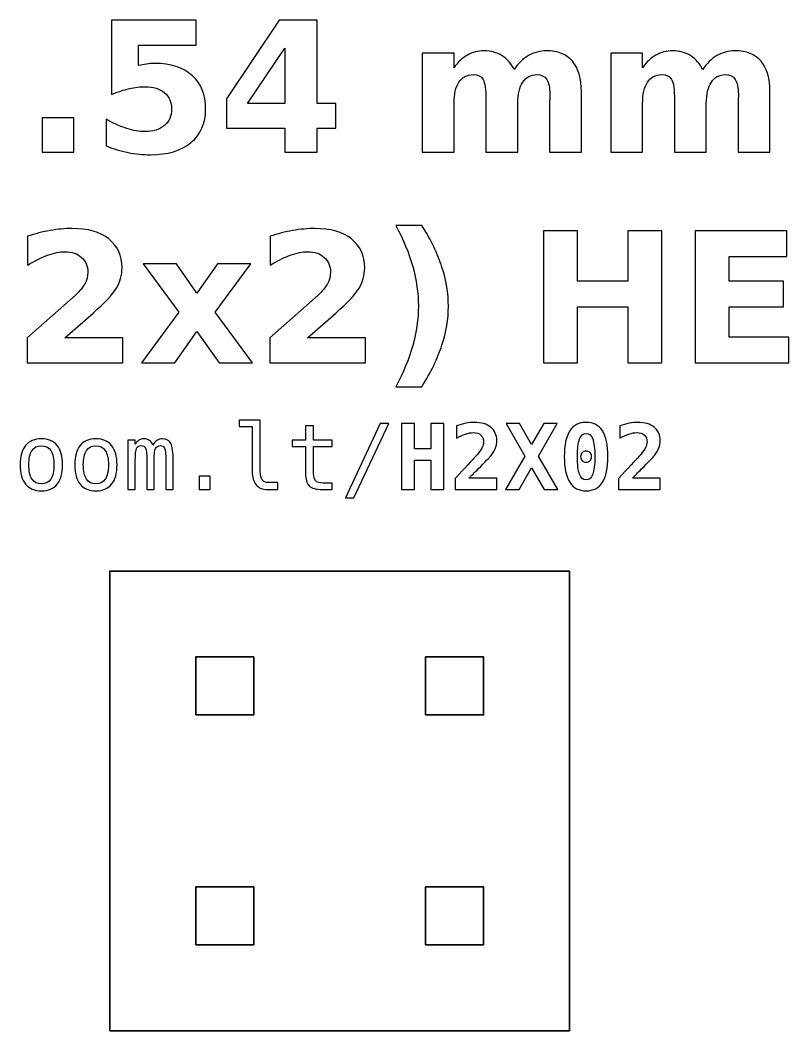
# Model space of a CAD drawing. Header units: centimetres. Extents: x -11.61 to -9.38, y -15.1 to -13.98.
# Drawn here: x -10.853 to -10.004, y -15.104 to -13.987 of the extents above; entities that cross this region are included whole.
import ezdxf

# ---------------------------------------------------------------- set-up
doc = ezdxf.new("R2010")
doc.units = ezdxf.units.CM
doc.header["$MEASUREMENT"] = 0
doc.layers.add('Layer 1', color=7, linetype='Continuous')

msp = doc.modelspace()

# ---------------------------------------------------------------- linework, layer by layer
at = {"layer": 'Layer 1', "color": 7, "lineweight": 35}
for points in [[(-10.75403, -15.10403), (-10.24603, -15.10403), (-10.24603, -14.59603), (-10.75403, -14.59603), (-10.75403, -15.10403)], [(-10.659, -14.755), (-10.595, -14.755), (-10.595, -14.691), (-10.659, -14.691), (-10.659, -14.755)], [(-10.405, -14.755), (-10.341, -14.755), (-10.341, -14.691), (-10.405, -14.691), (-10.405, -14.755)], [(-10.659, -15.009), (-10.595, -15.009), (-10.595, -14.945), (-10.659, -14.945), (-10.659, -15.009)], [(-10.405, -15.009), (-10.341, -15.009), (-10.341, -14.945), (-10.405, -14.945), (-10.405, -15.009)]]:
    msp.add_lwpolyline(points, close=True, dxfattribs=at)
at = {"layer": 'Layer 1', "color": 250}
for points, knots in [([(-10.75215, -13.98738), (-10.75215, -13.98738), (-10.65868, -13.98738), (-10.65868, -13.98738), (-10.65868, -13.98738), (-10.65868, -13.98738), (-10.65868, -14.01501), (-10.65868, -14.01501), (-10.65868, -14.01501), (-10.65868, -14.01501), (-10.72218, -14.01501), (-10.72218, -14.01501), (-10.72218, -14.01501), (-10.72218, -14.01501), (-10.72218, -14.03758), (-10.72218, -14.03758), (-10.72218, -14.03758), (-10.71932, -14.03681), (-10.71645, -14.03621), (-10.71355, -14.03578), (-10.71355, -14.03578), (-10.71065, -14.03535), (-10.70762, -14.03515), (-10.70452, -14.03515), (-10.70452, -14.03515), (-10.68672, -14.03515), (-10.67288, -14.03958), (-10.66298, -14.04848), (-10.66298, -14.04848), (-10.65308, -14.05735), (-10.64815, -14.06975), (-10.64815, -14.08561), (-10.64815, -14.08561), (-10.64815, -14.10138), (-10.65355, -14.11371), (-10.66432, -14.12265), (-10.66432, -14.12265), (-10.67508, -14.13155), (-10.69005, -14.13601), (-10.70918, -14.13601), (-10.70918, -14.13601), (-10.71745, -14.13601), (-10.72565, -14.13521), (-10.73375, -14.13361), (-10.73375, -14.13361), (-10.74185, -14.13201), (-10.74992, -14.12961), (-10.75792, -14.12635), (-10.75792, -14.12635), (-10.75792, -14.12635), (-10.75792, -14.09675), (-10.75792, -14.09675), (-10.75792, -14.09675), (-10.74998, -14.10131), (-10.74245, -14.10471), (-10.73532, -14.10698), (-10.73532, -14.10698), (-10.72818, -14.10928), (-10.72145, -14.11041), (-10.71515, -14.11041), (-10.71515, -14.11041), (-10.70602, -14.11041), (-10.69885, -14.10818), (-10.69362, -14.10371), (-10.69362, -14.10371), (-10.68838, -14.09928), (-10.68575, -14.09325), (-10.68575, -14.08561), (-10.68575, -14.08561), (-10.68575, -14.07795), (-10.68838, -14.07191), (-10.69362, -14.06748), (-10.69362, -14.06748), (-10.69885, -14.06305), (-10.70602, -14.06085), (-10.71515, -14.06085), (-10.71515, -14.06085), (-10.72055, -14.06085), (-10.72632, -14.06155), (-10.73242, -14.06295), (-10.73242, -14.06295), (-10.73855, -14.06435), (-10.74512, -14.06651), (-10.75215, -14.06945), (-10.75215, -14.06945), (-10.75215, -14.06945), (-10.75215, -13.98738), (-10.75215, -13.98738)], [0, 0, 0, 0, 0.0454545, 0.0454545, 0.0454545, 0.0454545, 0.0909091, 0.0909091, 0.0909091, 0.0909091, 0.1363636, 0.1363636, 0.1363636, 0.1363636, 0.1818182, 0.1818182, 0.1818182, 0.1818182, 0.2272727, 0.2272727, 0.2272727, 0.2272727, 0.2727273, 0.2727273, 0.2727273, 0.2727273, 0.3181818, 0.3181818, 0.3181818, 0.3181818, 0.3636364, 0.3636364, 0.3636364, 0.3636364, 0.4090909, 0.4090909, 0.4090909, 0.4090909, 0.4545455, 0.4545455, 0.4545455, 0.4545455, 0.5, 0.5, 0.5, 0.5, 0.5454545, 0.5454545, 0.5454545, 0.5454545, 0.5909091, 0.5909091, 0.5909091, 0.5909091, 0.6363636, 0.6363636, 0.6363636, 0.6363636, 0.6818182, 0.6818182, 0.6818182, 0.6818182, 0.7272727, 0.7272727, 0.7272727, 0.7272727, 0.7727273, 0.7727273, 0.7727273, 0.7727273, 0.8181818, 0.8181818, 0.8181818, 0.8181818, 0.8636364, 0.8636364, 0.8636364, 0.8636364, 0.9090909, 0.9090909, 0.9090909, 0.9090909, 0.9545455, 0.9545455, 0.9545455, 0.9545455, 1, 1, 1, 1]), ([(-10.56678, -13.98738), (-10.56678, -13.98738), (-10.52498, -13.98738), (-10.52498, -13.98738), (-10.52498, -13.98738), (-10.52498, -13.98738), (-10.52498, -14.07938), (-10.52498, -14.07938), (-10.52498, -14.07938), (-10.52498, -14.07938), (-10.50418, -14.07938), (-10.50418, -14.07938), (-10.50418, -14.07938), (-10.50418, -14.07938), (-10.50418, -14.10661), (-10.50418, -14.10661), (-10.50418, -14.10661), (-10.50418, -14.10661), (-10.52498, -14.10661), (-10.52498, -14.10661), (-10.52498, -14.10661), (-10.52498, -14.10661), (-10.52498, -14.13318), (-10.52498, -14.13318), (-10.52498, -14.13318), (-10.52498, -14.13318), (-10.56051, -14.13318), (-10.56051, -14.13318), (-10.56051, -14.13318), (-10.56051, -14.13318), (-10.56051, -14.10661), (-10.56051, -14.10661), (-10.56051, -14.10661), (-10.56051, -14.10661), (-10.62518, -14.10661), (-10.62518, -14.10661), (-10.62518, -14.10661), (-10.62518, -14.10661), (-10.62518, -14.07438), (-10.62518, -14.07438), (-10.62518, -14.07438), (-10.62518, -14.07438), (-10.56678, -13.98738), (-10.56678, -13.98738)], [0, 0, 0, 0, 0.0909091, 0.0909091, 0.0909091, 0.0909091, 0.1818182, 0.1818182, 0.1818182, 0.1818182, 0.2727273, 0.2727273, 0.2727273, 0.2727273, 0.3636364, 0.3636364, 0.3636364, 0.3636364, 0.4545455, 0.4545455, 0.4545455, 0.4545455, 0.5454545, 0.5454545, 0.5454545, 0.5454545, 0.6363636, 0.6363636, 0.6363636, 0.6363636, 0.7272727, 0.7272727, 0.7272727, 0.7272727, 0.8181818, 0.8181818, 0.8181818, 0.8181818, 0.9090909, 0.9090909, 0.9090909, 0.9090909, 1, 1, 1, 1]), ([(-10.56051, -14.01835), (-10.56051, -14.01835), (-10.60175, -14.07938), (-10.60175, -14.07938), (-10.60175, -14.07938), (-10.60175, -14.07938), (-10.56051, -14.07938), (-10.56051, -14.07938), (-10.56051, -14.07938), (-10.56051, -14.07938), (-10.56051, -14.01835), (-10.56051, -14.01835)], [0, 0, 0, 0, 0.3333333, 0.3333333, 0.3333333, 0.3333333, 0.6666667, 0.6666667, 0.6666667, 0.6666667, 1, 1, 1, 1]), ([(-10.30721, -14.04198), (-10.30278, -14.03521), (-10.29755, -14.03005), (-10.29145, -14.02651), (-10.29145, -14.02651), (-10.28535, -14.02295), (-10.27868, -14.02118), (-10.27138, -14.02118), (-10.27138, -14.02118), (-10.25881, -14.02118), (-10.24925, -14.02505), (-10.24268, -14.03281), (-10.24268, -14.03281), (-10.23611, -14.04055), (-10.23281, -14.05181), (-10.23281, -14.06658), (-10.23281, -14.06658), (-10.23281, -14.06658), (-10.23281, -14.13318), (-10.23281, -14.13318), (-10.23281, -14.13318), (-10.23281, -14.13318), (-10.26798, -14.13318), (-10.26798, -14.13318), (-10.26798, -14.13318), (-10.26798, -14.13318), (-10.26798, -14.07615), (-10.26798, -14.07615), (-10.26798, -14.07615), (-10.26791, -14.07531), (-10.26788, -14.07445), (-10.26785, -14.07351), (-10.26785, -14.07351), (-10.26781, -14.07261), (-10.26778, -14.07131), (-10.26778, -14.06961), (-10.26778, -14.06961), (-10.26778, -14.06188), (-10.26891, -14.05625), (-10.27121, -14.05278), (-10.27121, -14.05278), (-10.27348, -14.04928), (-10.27715, -14.04755), (-10.28221, -14.04755), (-10.28221, -14.04755), (-10.28888, -14.04755), (-10.29398, -14.05028), (-10.29761, -14.05575), (-10.29761, -14.05575), (-10.30121, -14.06121), (-10.30308, -14.06911), (-10.30321, -14.07948), (-10.30321, -14.07948), (-10.30321, -14.07948), (-10.30321, -14.13318), (-10.30321, -14.13318), (-10.30321, -14.13318), (-10.30321, -14.13318), (-10.33838, -14.13318), (-10.33838, -14.13318), (-10.33838, -14.13318), (-10.33838, -14.13318), (-10.33838, -14.07615), (-10.33838, -14.07615), (-10.33838, -14.07615), (-10.33838, -14.06405), (-10.33941, -14.05625), (-10.34151, -14.05278), (-10.34151, -14.05278), (-10.34358, -14.04928), (-10.34728, -14.04755), (-10.35261, -14.04755), (-10.35261, -14.04755), (-10.35935, -14.04755), (-10.36451, -14.05031), (-10.36815, -14.05581), (-10.36815, -14.05581), (-10.37178, -14.06131), (-10.37361, -14.06915), (-10.37361, -14.07938), (-10.37361, -14.07938), (-10.37361, -14.07938), (-10.37361, -14.13318), (-10.37361, -14.13318), (-10.37361, -14.13318), (-10.37361, -14.13318), (-10.40878, -14.13318), (-10.40878, -14.13318), (-10.40878, -14.13318), (-10.40878, -14.13318), (-10.40878, -14.02381), (-10.40878, -14.02381), (-10.40878, -14.02381), (-10.40878, -14.02381), (-10.37361, -14.02381), (-10.37361, -14.02381), (-10.37361, -14.02381), (-10.37361, -14.02381), (-10.37361, -14.03985), (-10.37361, -14.03985), (-10.37361, -14.03985), (-10.36931, -14.03365), (-10.36438, -14.02901), (-10.35881, -14.02588), (-10.35881, -14.02588), (-10.35325, -14.02275), (-10.34711, -14.02118), (-10.34041, -14.02118), (-10.34041, -14.02118), (-10.33288, -14.02118), (-10.32618, -14.02301), (-10.32041, -14.02665), (-10.32041, -14.02665), (-10.31461, -14.03031), (-10.31021, -14.03541), (-10.30721, -14.04198)], [0, 0, 0, 0, 0.0344828, 0.0344828, 0.0344828, 0.0344828, 0.0689655, 0.0689655, 0.0689655, 0.0689655, 0.1034483, 0.1034483, 0.1034483, 0.1034483, 0.137931, 0.137931, 0.137931, 0.137931, 0.1724138, 0.1724138, 0.1724138, 0.1724138, 0.2068966, 0.2068966, 0.2068966, 0.2068966, 0.2413793, 0.2413793, 0.2413793, 0.2413793, 0.2758621, 0.2758621, 0.2758621, 0.2758621, 0.3103448, 0.3103448, 0.3103448, 0.3103448, 0.3448276, 0.3448276, 0.3448276, 0.3448276, 0.3793103, 0.3793103, 0.3793103, 0.3793103, 0.4137931, 0.4137931, 0.4137931, 0.4137931, 0.4482759, 0.4482759, 0.4482759, 0.4482759, 0.4827586, 0.4827586, 0.4827586, 0.4827586, 0.5172414, 0.5172414, 0.5172414, 0.5172414, 0.5517241, 0.5517241, 0.5517241, 0.5517241, 0.5862069, 0.5862069, 0.5862069, 0.5862069, 0.6206897, 0.6206897, 0.6206897, 0.6206897, 0.6551724, 0.6551724, 0.6551724, 0.6551724, 0.6896552, 0.6896552, 0.6896552, 0.6896552, 0.7241379, 0.7241379, 0.7241379, 0.7241379, 0.7586207, 0.7586207, 0.7586207, 0.7586207, 0.7931034, 0.7931034, 0.7931034, 0.7931034, 0.8275862, 0.8275862, 0.8275862, 0.8275862, 0.862069, 0.862069, 0.862069, 0.862069, 0.8965517, 0.8965517, 0.8965517, 0.8965517, 0.9310345, 0.9310345, 0.9310345, 0.9310345, 0.9655172, 0.9655172, 0.9655172, 0.9655172, 1, 1, 1, 1]), ([(-10.09881, -14.04198), (-10.09438, -14.03521), (-10.08915, -14.03005), (-10.08305, -14.02651), (-10.08305, -14.02651), (-10.07695, -14.02295), (-10.07028, -14.02118), (-10.06298, -14.02118), (-10.06298, -14.02118), (-10.05041, -14.02118), (-10.04085, -14.02505), (-10.03428, -14.03281), (-10.03428, -14.03281), (-10.02771, -14.04055), (-10.02441, -14.05181), (-10.02441, -14.06658), (-10.02441, -14.06658), (-10.02441, -14.06658), (-10.02441, -14.13318), (-10.02441, -14.13318), (-10.02441, -14.13318), (-10.02441, -14.13318), (-10.05958, -14.13318), (-10.05958, -14.13318), (-10.05958, -14.13318), (-10.05958, -14.13318), (-10.05958, -14.07615), (-10.05958, -14.07615), (-10.05958, -14.07615), (-10.05951, -14.07531), (-10.05948, -14.07445), (-10.05945, -14.07351), (-10.05945, -14.07351), (-10.05941, -14.07261), (-10.05938, -14.07131), (-10.05938, -14.06961), (-10.05938, -14.06961), (-10.05938, -14.06188), (-10.06051, -14.05625), (-10.06281, -14.05278), (-10.06281, -14.05278), (-10.06508, -14.04928), (-10.06875, -14.04755), (-10.07381, -14.04755), (-10.07381, -14.04755), (-10.08048, -14.04755), (-10.08558, -14.05028), (-10.08921, -14.05575), (-10.08921, -14.05575), (-10.09281, -14.06121), (-10.09468, -14.06911), (-10.09481, -14.07948), (-10.09481, -14.07948), (-10.09481, -14.07948), (-10.09481, -14.13318), (-10.09481, -14.13318), (-10.09481, -14.13318), (-10.09481, -14.13318), (-10.12998, -14.13318), (-10.12998, -14.13318), (-10.12998, -14.13318), (-10.12998, -14.13318), (-10.12998, -14.07615), (-10.12998, -14.07615), (-10.12998, -14.07615), (-10.12998, -14.06405), (-10.13101, -14.05625), (-10.13311, -14.05278), (-10.13311, -14.05278), (-10.13518, -14.04928), (-10.13888, -14.04755), (-10.14421, -14.04755), (-10.14421, -14.04755), (-10.15095, -14.04755), (-10.15611, -14.05031), (-10.15975, -14.05581), (-10.15975, -14.05581), (-10.16338, -14.06131), (-10.16521, -14.06915), (-10.16521, -14.07938), (-10.16521, -14.07938), (-10.16521, -14.07938), (-10.16521, -14.13318), (-10.16521, -14.13318), (-10.16521, -14.13318), (-10.16521, -14.13318), (-10.20038, -14.13318), (-10.20038, -14.13318), (-10.20038, -14.13318), (-10.20038, -14.13318), (-10.20038, -14.02381), (-10.20038, -14.02381), (-10.20038, -14.02381), (-10.20038, -14.02381), (-10.16521, -14.02381), (-10.16521, -14.02381), (-10.16521, -14.02381), (-10.16521, -14.02381), (-10.16521, -14.03985), (-10.16521, -14.03985), (-10.16521, -14.03985), (-10.16091, -14.03365), (-10.15598, -14.02901), (-10.15041, -14.02588), (-10.15041, -14.02588), (-10.14485, -14.02275), (-10.13871, -14.02118), (-10.13201, -14.02118), (-10.13201, -14.02118), (-10.12448, -14.02118), (-10.11778, -14.02301), (-10.11201, -14.02665), (-10.11201, -14.02665), (-10.10621, -14.03031), (-10.10181, -14.03541), (-10.09881, -14.04198)], [0, 0, 0, 0, 0.0344828, 0.0344828, 0.0344828, 0.0344828, 0.0689655, 0.0689655, 0.0689655, 0.0689655, 0.1034483, 0.1034483, 0.1034483, 0.1034483, 0.137931, 0.137931, 0.137931, 0.137931, 0.1724138, 0.1724138, 0.1724138, 0.1724138, 0.2068966, 0.2068966, 0.2068966, 0.2068966, 0.2413793, 0.2413793, 0.2413793, 0.2413793, 0.2758621, 0.2758621, 0.2758621, 0.2758621, 0.3103448, 0.3103448, 0.3103448, 0.3103448, 0.3448276, 0.3448276, 0.3448276, 0.3448276, 0.3793103, 0.3793103, 0.3793103, 0.3793103, 0.4137931, 0.4137931, 0.4137931, 0.4137931, 0.4482759, 0.4482759, 0.4482759, 0.4482759, 0.4827586, 0.4827586, 0.4827586, 0.4827586, 0.5172414, 0.5172414, 0.5172414, 0.5172414, 0.5517241, 0.5517241, 0.5517241, 0.5517241, 0.5862069, 0.5862069, 0.5862069, 0.5862069, 0.6206897, 0.6206897, 0.6206897, 0.6206897, 0.6551724, 0.6551724, 0.6551724, 0.6551724, 0.6896552, 0.6896552, 0.6896552, 0.6896552, 0.7241379, 0.7241379, 0.7241379, 0.7241379, 0.7586207, 0.7586207, 0.7586207, 0.7586207, 0.7931034, 0.7931034, 0.7931034, 0.7931034, 0.8275862, 0.8275862, 0.8275862, 0.8275862, 0.862069, 0.862069, 0.862069, 0.862069, 0.8965517, 0.8965517, 0.8965517, 0.8965517, 0.9310345, 0.9310345, 0.9310345, 0.9310345, 0.9655172, 0.9655172, 0.9655172, 0.9655172, 1, 1, 1, 1]), ([(-10.82892, -14.09538), (-10.82892, -14.09538), (-10.79375, -14.09538), (-10.79375, -14.09538), (-10.79375, -14.09538), (-10.79375, -14.09538), (-10.79375, -14.13318), (-10.79375, -14.13318), (-10.79375, -14.13318), (-10.79375, -14.13318), (-10.82892, -14.13318), (-10.82892, -14.13318), (-10.82892, -14.13318), (-10.82892, -14.13318), (-10.82892, -14.09538), (-10.82892, -14.09538)], [0, 0, 0, 0, 0.25, 0.25, 0.25, 0.25, 0.5, 0.5, 0.5, 0.5, 0.75, 0.75, 0.75, 0.75, 1, 1, 1, 1]), ([(-10.43801, -14.39235), (-10.42968, -14.37685), (-10.42341, -14.36171), (-10.41924, -14.34695), (-10.41924, -14.34695), (-10.41508, -14.33215), (-10.41301, -14.31758), (-10.41301, -14.30318), (-10.41301, -14.30318), (-10.41301, -14.28878), (-10.41508, -14.27421), (-10.41924, -14.25948), (-10.41924, -14.25948), (-10.42341, -14.24475), (-10.42968, -14.22965), (-10.43801, -14.21421), (-10.43801, -14.21421), (-10.43801, -14.21421), (-10.40901, -14.21421), (-10.40901, -14.21421), (-10.40901, -14.21421), (-10.39911, -14.23018), (-10.39178, -14.24545), (-10.38698, -14.26008), (-10.38698, -14.26008), (-10.38221, -14.27468), (-10.37981, -14.28911), (-10.37981, -14.30338), (-10.37981, -14.30338), (-10.37981, -14.31765), (-10.38218, -14.33201), (-10.38694, -14.34648), (-10.38694, -14.34648), (-10.39168, -14.36098), (-10.39904, -14.37628), (-10.40901, -14.39235), (-10.40901, -14.39235), (-10.40901, -14.39235), (-10.43801, -14.39235), (-10.43801, -14.39235)], [0, 0, 0, 0, 0.1, 0.1, 0.1, 0.1, 0.2, 0.2, 0.2, 0.2, 0.3, 0.3, 0.3, 0.3, 0.4, 0.4, 0.4, 0.4, 0.5, 0.5, 0.5, 0.5, 0.6, 0.6, 0.6, 0.6, 0.7, 0.7, 0.7, 0.7, 0.8, 0.8, 0.8, 0.8, 0.9, 0.9, 0.9, 0.9, 1, 1, 1, 1]), ([(-10.80372, -14.33835), (-10.80372, -14.33835), (-10.73955, -14.33835), (-10.73955, -14.33835), (-10.73955, -14.33835), (-10.73955, -14.33835), (-10.73955, -14.36598), (-10.73955, -14.36598), (-10.73955, -14.36598), (-10.73955, -14.36598), (-10.84552, -14.36598), (-10.84552, -14.36598), (-10.84552, -14.36598), (-10.84552, -14.36598), (-10.84552, -14.33835), (-10.84552, -14.33835), (-10.84552, -14.33835), (-10.84552, -14.33835), (-10.79228, -14.29138), (-10.79228, -14.29138), (-10.79228, -14.29138), (-10.78752, -14.28708), (-10.78402, -14.28288), (-10.78175, -14.27878), (-10.78175, -14.27878), (-10.77945, -14.27468), (-10.77832, -14.27041), (-10.77832, -14.26598), (-10.77832, -14.26598), (-10.77832, -14.25915), (-10.78062, -14.25365), (-10.78522, -14.24948), (-10.78522, -14.24948), (-10.78978, -14.24531), (-10.79588, -14.24325), (-10.80352, -14.24325), (-10.80352, -14.24325), (-10.80938, -14.24325), (-10.81578, -14.24451), (-10.82275, -14.24701), (-10.82275, -14.24701), (-10.82972, -14.24951), (-10.83718, -14.25325), (-10.84512, -14.25818), (-10.84512, -14.25818), (-10.84512, -14.25818), (-10.84512, -14.22615), (-10.84512, -14.22615), (-10.84512, -14.22615), (-10.83665, -14.22335), (-10.82828, -14.22121), (-10.82002, -14.21975), (-10.82002, -14.21975), (-10.81175, -14.21828), (-10.80365, -14.21755), (-10.79568, -14.21755), (-10.79568, -14.21755), (-10.77825, -14.21755), (-10.76468, -14.22138), (-10.75502, -14.22908), (-10.75502, -14.22908), (-10.74535, -14.23675), (-10.74052, -14.24745), (-10.74052, -14.26121), (-10.74052, -14.26121), (-10.74052, -14.26915), (-10.74258, -14.27655), (-10.74668, -14.28341), (-10.74668, -14.28341), (-10.75078, -14.29028), (-10.75942, -14.29948), (-10.77255, -14.31101), (-10.77255, -14.31101), (-10.77255, -14.31101), (-10.80372, -14.33835), (-10.80372, -14.33835)], [0, 0, 0, 0, 0.0526316, 0.0526316, 0.0526316, 0.0526316, 0.1052632, 0.1052632, 0.1052632, 0.1052632, 0.1578947, 0.1578947, 0.1578947, 0.1578947, 0.2105263, 0.2105263, 0.2105263, 0.2105263, 0.2631579, 0.2631579, 0.2631579, 0.2631579, 0.3157895, 0.3157895, 0.3157895, 0.3157895, 0.3684211, 0.3684211, 0.3684211, 0.3684211, 0.4210526, 0.4210526, 0.4210526, 0.4210526, 0.4736842, 0.4736842, 0.4736842, 0.4736842, 0.5263158, 0.5263158, 0.5263158, 0.5263158, 0.5789474, 0.5789474, 0.5789474, 0.5789474, 0.6315789, 0.6315789, 0.6315789, 0.6315789, 0.6842105, 0.6842105, 0.6842105, 0.6842105, 0.7368421, 0.7368421, 0.7368421, 0.7368421, 0.7894737, 0.7894737, 0.7894737, 0.7894737, 0.8421053, 0.8421053, 0.8421053, 0.8421053, 0.8947368, 0.8947368, 0.8947368, 0.8947368, 0.9473684, 0.9473684, 0.9473684, 0.9473684, 1, 1, 1, 1]), ([(-10.53555, -14.33835), (-10.53555, -14.33835), (-10.47138, -14.33835), (-10.47138, -14.33835), (-10.47138, -14.33835), (-10.47138, -14.33835), (-10.47138, -14.36598), (-10.47138, -14.36598), (-10.47138, -14.36598), (-10.47138, -14.36598), (-10.57735, -14.36598), (-10.57735, -14.36598), (-10.57735, -14.36598), (-10.57735, -14.36598), (-10.57735, -14.33835), (-10.57735, -14.33835), (-10.57735, -14.33835), (-10.57735, -14.33835), (-10.52411, -14.29138), (-10.52411, -14.29138), (-10.52411, -14.29138), (-10.51935, -14.28708), (-10.51585, -14.28288), (-10.51358, -14.27878), (-10.51358, -14.27878), (-10.51128, -14.27468), (-10.51015, -14.27041), (-10.51015, -14.26598), (-10.51015, -14.26598), (-10.51015, -14.25915), (-10.51245, -14.25365), (-10.51705, -14.24948), (-10.51705, -14.24948), (-10.52161, -14.24531), (-10.52771, -14.24325), (-10.53535, -14.24325), (-10.53535, -14.24325), (-10.54121, -14.24325), (-10.54761, -14.24451), (-10.55458, -14.24701), (-10.55458, -14.24701), (-10.56155, -14.24951), (-10.56901, -14.25325), (-10.57695, -14.25818), (-10.57695, -14.25818), (-10.57695, -14.25818), (-10.57695, -14.22615), (-10.57695, -14.22615), (-10.57695, -14.22615), (-10.56848, -14.22335), (-10.56011, -14.22121), (-10.55185, -14.21975), (-10.55185, -14.21975), (-10.54358, -14.21828), (-10.53548, -14.21755), (-10.52751, -14.21755), (-10.52751, -14.21755), (-10.51008, -14.21755), (-10.49651, -14.22138), (-10.48685, -14.22908), (-10.48685, -14.22908), (-10.47718, -14.23675), (-10.47235, -14.24745), (-10.47235, -14.26121), (-10.47235, -14.26121), (-10.47235, -14.26915), (-10.47441, -14.27655), (-10.47851, -14.28341), (-10.47851, -14.28341), (-10.48261, -14.29028), (-10.49125, -14.29948), (-10.50438, -14.31101), (-10.50438, -14.31101), (-10.50438, -14.31101), (-10.53555, -14.33835), (-10.53555, -14.33835)], [0, 0, 0, 0, 0.0526316, 0.0526316, 0.0526316, 0.0526316, 0.1052632, 0.1052632, 0.1052632, 0.1052632, 0.1578947, 0.1578947, 0.1578947, 0.1578947, 0.2105263, 0.2105263, 0.2105263, 0.2105263, 0.2631579, 0.2631579, 0.2631579, 0.2631579, 0.3157895, 0.3157895, 0.3157895, 0.3157895, 0.3684211, 0.3684211, 0.3684211, 0.3684211, 0.4210526, 0.4210526, 0.4210526, 0.4210526, 0.4736842, 0.4736842, 0.4736842, 0.4736842, 0.5263158, 0.5263158, 0.5263158, 0.5263158, 0.5789474, 0.5789474, 0.5789474, 0.5789474, 0.6315789, 0.6315789, 0.6315789, 0.6315789, 0.6842105, 0.6842105, 0.6842105, 0.6842105, 0.7368421, 0.7368421, 0.7368421, 0.7368421, 0.7894737, 0.7894737, 0.7894737, 0.7894737, 0.8421053, 0.8421053, 0.8421053, 0.8421053, 0.8947368, 0.8947368, 0.8947368, 0.8947368, 0.9473684, 0.9473684, 0.9473684, 0.9473684, 1, 1, 1, 1]), ([(-10.27461, -14.22018), (-10.27461, -14.22018), (-10.23701, -14.22018), (-10.23701, -14.22018), (-10.23701, -14.22018), (-10.23701, -14.22018), (-10.23701, -14.27575), (-10.23701, -14.27575), (-10.23701, -14.27575), (-10.23701, -14.27575), (-10.18155, -14.27575), (-10.18155, -14.27575), (-10.18155, -14.27575), (-10.18155, -14.27575), (-10.18155, -14.22018), (-10.18155, -14.22018), (-10.18155, -14.22018), (-10.18155, -14.22018), (-10.14395, -14.22018), (-10.14395, -14.22018), (-10.14395, -14.22018), (-10.14395, -14.22018), (-10.14395, -14.36598), (-10.14395, -14.36598), (-10.14395, -14.36598), (-10.14395, -14.36598), (-10.18155, -14.36598), (-10.18155, -14.36598), (-10.18155, -14.36598), (-10.18155, -14.36598), (-10.18155, -14.30418), (-10.18155, -14.30418), (-10.18155, -14.30418), (-10.18155, -14.30418), (-10.23701, -14.30418), (-10.23701, -14.30418), (-10.23701, -14.30418), (-10.23701, -14.30418), (-10.23701, -14.36598), (-10.23701, -14.36598), (-10.23701, -14.36598), (-10.23701, -14.36598), (-10.27461, -14.36598), (-10.27461, -14.36598), (-10.27461, -14.36598), (-10.27461, -14.36598), (-10.27461, -14.22018), (-10.27461, -14.22018)], [0, 0, 0, 0, 0.0833333, 0.0833333, 0.0833333, 0.0833333, 0.1666667, 0.1666667, 0.1666667, 0.1666667, 0.25, 0.25, 0.25, 0.25, 0.3333333, 0.3333333, 0.3333333, 0.3333333, 0.4166667, 0.4166667, 0.4166667, 0.4166667, 0.5, 0.5, 0.5, 0.5, 0.5833333, 0.5833333, 0.5833333, 0.5833333, 0.6666667, 0.6666667, 0.6666667, 0.6666667, 0.75, 0.75, 0.75, 0.75, 0.8333333, 0.8333333, 0.8333333, 0.8333333, 0.9166667, 0.9166667, 0.9166667, 0.9166667, 1, 1, 1, 1]), ([(-10.10724, -14.22018), (-10.10724, -14.22018), (-10.00578, -14.22018), (-10.00578, -14.22018), (-10.00578, -14.22018), (-10.00578, -14.22018), (-10.00578, -14.24861), (-10.00578, -14.24861), (-10.00578, -14.24861), (-10.00578, -14.24861), (-10.06964, -14.24861), (-10.06964, -14.24861), (-10.06964, -14.24861), (-10.06964, -14.24861), (-10.06964, -14.27575), (-10.06964, -14.27575), (-10.06964, -14.27575), (-10.06964, -14.27575), (-10.00961, -14.27575), (-10.00961, -14.27575), (-10.00961, -14.27575), (-10.00961, -14.27575), (-10.00961, -14.30418), (-10.00961, -14.30418), (-10.00961, -14.30418), (-10.00961, -14.30418), (-10.06964, -14.30418), (-10.06964, -14.30418), (-10.06964, -14.30418), (-10.06964, -14.30418), (-10.06964, -14.33755), (-10.06964, -14.33755), (-10.06964, -14.33755), (-10.06964, -14.33755), (-10.00364, -14.33755), (-10.00364, -14.33755), (-10.00364, -14.33755), (-10.00364, -14.33755), (-10.00364, -14.36598), (-10.00364, -14.36598), (-10.00364, -14.36598), (-10.00364, -14.36598), (-10.10724, -14.36598), (-10.10724, -14.36598), (-10.10724, -14.36598), (-10.10724, -14.36598), (-10.10724, -14.22018), (-10.10724, -14.22018)], [0, 0, 0, 0, 0.0833333, 0.0833333, 0.0833333, 0.0833333, 0.1666667, 0.1666667, 0.1666667, 0.1666667, 0.25, 0.25, 0.25, 0.25, 0.3333333, 0.3333333, 0.3333333, 0.3333333, 0.4166667, 0.4166667, 0.4166667, 0.4166667, 0.5, 0.5, 0.5, 0.5, 0.5833333, 0.5833333, 0.5833333, 0.5833333, 0.6666667, 0.6666667, 0.6666667, 0.6666667, 0.75, 0.75, 0.75, 0.75, 0.8333333, 0.8333333, 0.8333333, 0.8333333, 0.9166667, 0.9166667, 0.9166667, 0.9166667, 1, 1, 1, 1]), ([(-10.67775, -14.31001), (-10.67775, -14.31001), (-10.71718, -14.25661), (-10.71718, -14.25661), (-10.71718, -14.25661), (-10.71718, -14.25661), (-10.68018, -14.25661), (-10.68018, -14.25661), (-10.68018, -14.25661), (-10.68018, -14.25661), (-10.65781, -14.28905), (-10.65781, -14.28905), (-10.65781, -14.28905), (-10.65781, -14.28905), (-10.63518, -14.25661), (-10.63518, -14.25661), (-10.63518, -14.25661), (-10.63518, -14.25661), (-10.59818, -14.25661), (-10.59818, -14.25661), (-10.59818, -14.25661), (-10.59818, -14.25661), (-10.63761, -14.30985), (-10.63761, -14.30985), (-10.63761, -14.30985), (-10.63761, -14.30985), (-10.59621, -14.36598), (-10.59621, -14.36598), (-10.59621, -14.36598), (-10.59621, -14.36598), (-10.63321, -14.36598), (-10.63321, -14.36598), (-10.63321, -14.36598), (-10.63321, -14.36598), (-10.65781, -14.33141), (-10.65781, -14.33141), (-10.65781, -14.33141), (-10.65781, -14.33141), (-10.68215, -14.36598), (-10.68215, -14.36598), (-10.68215, -14.36598), (-10.68215, -14.36598), (-10.71915, -14.36598), (-10.71915, -14.36598), (-10.71915, -14.36598), (-10.71915, -14.36598), (-10.67775, -14.31001), (-10.67775, -14.31001)], [0, 0, 0, 0, 0.0833333, 0.0833333, 0.0833333, 0.0833333, 0.1666667, 0.1666667, 0.1666667, 0.1666667, 0.25, 0.25, 0.25, 0.25, 0.3333333, 0.3333333, 0.3333333, 0.3333333, 0.4166667, 0.4166667, 0.4166667, 0.4166667, 0.5, 0.5, 0.5, 0.5, 0.5833333, 0.5833333, 0.5833333, 0.5833333, 0.6666667, 0.6666667, 0.6666667, 0.6666667, 0.75, 0.75, 0.75, 0.75, 0.8333333, 0.8333333, 0.8333333, 0.8333333, 0.9166667, 0.9166667, 0.9166667, 0.9166667, 1, 1, 1, 1]), ([(-10.58773, -14.48615), (-10.58773, -14.49019), (-10.587, -14.49322), (-10.58551, -14.49527), (-10.58551, -14.49527), (-10.58403, -14.49732), (-10.58185, -14.49835), (-10.57895, -14.49835), (-10.57895, -14.49835), (-10.57895, -14.49835), (-10.56845, -14.49835), (-10.56845, -14.49835), (-10.56845, -14.49835), (-10.56845, -14.49835), (-10.56845, -14.50597), (-10.56845, -14.50597), (-10.56845, -14.50597), (-10.56845, -14.50597), (-10.57981, -14.50597), (-10.57981, -14.50597), (-10.57981, -14.50597), (-10.5852, -14.50597), (-10.58935, -14.50424), (-10.5923, -14.50079), (-10.5923, -14.50079), (-10.59525, -14.49734), (-10.59671, -14.49245), (-10.59671, -14.48615), (-10.59671, -14.48615), (-10.59671, -14.48615), (-10.59671, -14.43649), (-10.59671, -14.43649), (-10.59671, -14.43649), (-10.59671, -14.43649), (-10.61111, -14.43649), (-10.61111, -14.43649), (-10.61111, -14.43649), (-10.61111, -14.43649), (-10.61111, -14.42945), (-10.61111, -14.42945), (-10.61111, -14.42945), (-10.61111, -14.42945), (-10.58773, -14.42945), (-10.58773, -14.42945), (-10.58773, -14.42945), (-10.58773, -14.42945), (-10.58773, -14.48615), (-10.58773, -14.48615)], [0, 0, 0, 0, 0.0833333, 0.0833333, 0.0833333, 0.0833333, 0.1666667, 0.1666667, 0.1666667, 0.1666667, 0.25, 0.25, 0.25, 0.25, 0.3333333, 0.3333333, 0.3333333, 0.3333333, 0.4166667, 0.4166667, 0.4166667, 0.4166667, 0.5, 0.5, 0.5, 0.5, 0.5833333, 0.5833333, 0.5833333, 0.5833333, 0.6666667, 0.6666667, 0.6666667, 0.6666667, 0.75, 0.75, 0.75, 0.75, 0.8333333, 0.8333333, 0.8333333, 0.8333333, 0.9166667, 0.9166667, 0.9166667, 0.9166667, 1, 1, 1, 1]), ([(-10.52875, -14.43575), (-10.52875, -14.43575), (-10.52875, -14.45129), (-10.52875, -14.45129), (-10.52875, -14.45129), (-10.52875, -14.45129), (-10.50833, -14.45129), (-10.50833, -14.45129), (-10.50833, -14.45129), (-10.50833, -14.45129), (-10.50833, -14.45827), (-10.50833, -14.45827), (-10.50833, -14.45827), (-10.50833, -14.45827), (-10.52875, -14.45827), (-10.52875, -14.45827), (-10.52875, -14.45827), (-10.52875, -14.45827), (-10.52875, -14.48795), (-10.52875, -14.48795), (-10.52875, -14.48795), (-10.52875, -14.49199), (-10.52798, -14.4948), (-10.52645, -14.49639), (-10.52645, -14.49639), (-10.52491, -14.49799), (-10.52225, -14.49879), (-10.51845, -14.49879), (-10.51845, -14.49879), (-10.51845, -14.49879), (-10.50833, -14.49879), (-10.50833, -14.49879), (-10.50833, -14.49879), (-10.50833, -14.49879), (-10.50833, -14.50597), (-10.50833, -14.50597), (-10.50833, -14.50597), (-10.50833, -14.50597), (-10.51931, -14.50597), (-10.51931, -14.50597), (-10.51931, -14.50597), (-10.52606, -14.50597), (-10.53081, -14.50462), (-10.53358, -14.50192), (-10.53358, -14.50192), (-10.53635, -14.49922), (-10.53773, -14.49455), (-10.53773, -14.48795), (-10.53773, -14.48795), (-10.53773, -14.48795), (-10.53773, -14.45827), (-10.53773, -14.45827), (-10.53773, -14.45827), (-10.53773, -14.45827), (-10.55233, -14.45827), (-10.55233, -14.45827), (-10.55233, -14.45827), (-10.55233, -14.45827), (-10.55233, -14.45129), (-10.55233, -14.45129), (-10.55233, -14.45129), (-10.55233, -14.45129), (-10.53773, -14.45129), (-10.53773, -14.45129), (-10.53773, -14.45129), (-10.53773, -14.45129), (-10.53773, -14.43575), (-10.53773, -14.43575), (-10.53773, -14.43575), (-10.53773, -14.43575), (-10.52875, -14.43575), (-10.52875, -14.43575)], [0, 0, 0, 0, 0.0555556, 0.0555556, 0.0555556, 0.0555556, 0.1111111, 0.1111111, 0.1111111, 0.1111111, 0.1666667, 0.1666667, 0.1666667, 0.1666667, 0.2222222, 0.2222222, 0.2222222, 0.2222222, 0.2777778, 0.2777778, 0.2777778, 0.2777778, 0.3333333, 0.3333333, 0.3333333, 0.3333333, 0.3888889, 0.3888889, 0.3888889, 0.3888889, 0.4444444, 0.4444444, 0.4444444, 0.4444444, 0.5, 0.5, 0.5, 0.5, 0.5555556, 0.5555556, 0.5555556, 0.5555556, 0.6111111, 0.6111111, 0.6111111, 0.6111111, 0.6666667, 0.6666667, 0.6666667, 0.6666667, 0.7222222, 0.7222222, 0.7222222, 0.7222222, 0.7777778, 0.7777778, 0.7777778, 0.7777778, 0.8333333, 0.8333333, 0.8333333, 0.8333333, 0.8888889, 0.8888889, 0.8888889, 0.8888889, 0.9444444, 0.9444444, 0.9444444, 0.9444444, 1, 1, 1, 1]), ([(-10.45511, -14.43307), (-10.45511, -14.43307), (-10.44583, -14.43307), (-10.44583, -14.43307), (-10.44583, -14.43307), (-10.44583, -14.43307), (-10.48421, -14.51525), (-10.48421, -14.51525), (-10.48421, -14.51525), (-10.48421, -14.51525), (-10.49355, -14.51525), (-10.49355, -14.51525), (-10.49355, -14.51525), (-10.49355, -14.51525), (-10.45511, -14.43307), (-10.45511, -14.43307)], [0, 0, 0, 0, 0.25, 0.25, 0.25, 0.25, 0.5, 0.5, 0.5, 0.5, 0.75, 0.75, 0.75, 0.75, 1, 1, 1, 1]), ([(-10.43165, -14.43307), (-10.43165, -14.43307), (-10.41725, -14.43307), (-10.41725, -14.43307), (-10.41725, -14.43307), (-10.41725, -14.43307), (-10.41725, -14.46085), (-10.41725, -14.46085), (-10.41725, -14.46085), (-10.41725, -14.46085), (-10.39921, -14.46085), (-10.39921, -14.46085), (-10.39921, -14.46085), (-10.39921, -14.46085), (-10.39921, -14.43307), (-10.39921, -14.43307), (-10.39921, -14.43307), (-10.39921, -14.43307), (-10.38481, -14.43307), (-10.38481, -14.43307), (-10.38481, -14.43307), (-10.38481, -14.43307), (-10.38481, -14.50597), (-10.38481, -14.50597), (-10.38481, -14.50597), (-10.38481, -14.50597), (-10.39921, -14.50597), (-10.39921, -14.50597), (-10.39921, -14.50597), (-10.39921, -14.50597), (-10.39921, -14.47355), (-10.39921, -14.47355), (-10.39921, -14.47355), (-10.39921, -14.47355), (-10.41725, -14.47355), (-10.41725, -14.47355), (-10.41725, -14.47355), (-10.41725, -14.47355), (-10.41725, -14.50597), (-10.41725, -14.50597), (-10.41725, -14.50597), (-10.41725, -14.50597), (-10.43165, -14.50597), (-10.43165, -14.50597), (-10.43165, -14.50597), (-10.43165, -14.50597), (-10.43165, -14.43307), (-10.43165, -14.43307)], [0, 0, 0, 0, 0.0833333, 0.0833333, 0.0833333, 0.0833333, 0.1666667, 0.1666667, 0.1666667, 0.1666667, 0.25, 0.25, 0.25, 0.25, 0.3333333, 0.3333333, 0.3333333, 0.3333333, 0.4166667, 0.4166667, 0.4166667, 0.4166667, 0.5, 0.5, 0.5, 0.5, 0.5833333, 0.5833333, 0.5833333, 0.5833333, 0.6666667, 0.6666667, 0.6666667, 0.6666667, 0.75, 0.75, 0.75, 0.75, 0.8333333, 0.8333333, 0.8333333, 0.8333333, 0.9166667, 0.9166667, 0.9166667, 0.9166667, 1, 1, 1, 1]), ([(-10.35695, -14.49327), (-10.35695, -14.49327), (-10.32623, -14.49327), (-10.32623, -14.49327), (-10.32623, -14.49327), (-10.32623, -14.49327), (-10.32623, -14.50597), (-10.32623, -14.50597), (-10.32623, -14.50597), (-10.32623, -14.50597), (-10.37251, -14.50597), (-10.37251, -14.50597), (-10.37251, -14.50597), (-10.37251, -14.50597), (-10.37251, -14.49365), (-10.37251, -14.49365), (-10.37251, -14.49365), (-10.37251, -14.49365), (-10.3647, -14.48537), (-10.3647, -14.48537), (-10.3647, -14.48537), (-10.35543, -14.4755), (-10.3498, -14.46944), (-10.34781, -14.46715), (-10.34781, -14.46715), (-10.34538, -14.46435), (-10.34361, -14.46187), (-10.34255, -14.4597), (-10.34255, -14.4597), (-10.34146, -14.45754), (-10.34093, -14.4554), (-10.34093, -14.45329), (-10.34093, -14.45329), (-10.34093, -14.45004), (-10.34191, -14.44752), (-10.34388, -14.44575), (-10.34388, -14.44575), (-10.34585, -14.44397), (-10.34865, -14.44309), (-10.35225, -14.44309), (-10.35225, -14.44309), (-10.35483, -14.44309), (-10.35771, -14.4436), (-10.36091, -14.44462), (-10.36091, -14.44462), (-10.36413, -14.44565), (-10.36746, -14.44714), (-10.37095, -14.44909), (-10.37095, -14.44909), (-10.37095, -14.44909), (-10.37095, -14.43565), (-10.37095, -14.43565), (-10.37095, -14.43565), (-10.36746, -14.43439), (-10.36406, -14.43342), (-10.36071, -14.43275), (-10.36071, -14.43275), (-10.35738, -14.43209), (-10.35418, -14.43175), (-10.35113, -14.43175), (-10.35113, -14.43175), (-10.34341, -14.43175), (-10.33735, -14.43355), (-10.33295, -14.43715), (-10.33295, -14.43715), (-10.32853, -14.44074), (-10.32633, -14.44565), (-10.32633, -14.45187), (-10.32633, -14.45187), (-10.32633, -14.45474), (-10.32681, -14.45742), (-10.32776, -14.45992), (-10.32776, -14.45992), (-10.32873, -14.46244), (-10.33038, -14.46522), (-10.33273, -14.46827), (-10.33273, -14.46827), (-10.33445, -14.47049), (-10.33918, -14.47547), (-10.34693, -14.48322), (-10.34693, -14.48322), (-10.35113, -14.4874), (-10.35446, -14.49077), (-10.35695, -14.49327)], [0, 0, 0, 0, 0.047619, 0.047619, 0.047619, 0.047619, 0.0952381, 0.0952381, 0.0952381, 0.0952381, 0.1428571, 0.1428571, 0.1428571, 0.1428571, 0.1904762, 0.1904762, 0.1904762, 0.1904762, 0.2380952, 0.2380952, 0.2380952, 0.2380952, 0.2857143, 0.2857143, 0.2857143, 0.2857143, 0.3333333, 0.3333333, 0.3333333, 0.3333333, 0.3809524, 0.3809524, 0.3809524, 0.3809524, 0.4285714, 0.4285714, 0.4285714, 0.4285714, 0.4761905, 0.4761905, 0.4761905, 0.4761905, 0.5238095, 0.5238095, 0.5238095, 0.5238095, 0.5714286, 0.5714286, 0.5714286, 0.5714286, 0.6190476, 0.6190476, 0.6190476, 0.6190476, 0.6666667, 0.6666667, 0.6666667, 0.6666667, 0.7142857, 0.7142857, 0.7142857, 0.7142857, 0.7619048, 0.7619048, 0.7619048, 0.7619048, 0.8095238, 0.8095238, 0.8095238, 0.8095238, 0.8571429, 0.8571429, 0.8571429, 0.8571429, 0.9047619, 0.9047619, 0.9047619, 0.9047619, 0.952381, 0.952381, 0.952381, 0.952381, 1, 1, 1, 1]), ([(-10.25905, -14.50597), (-10.25905, -14.50597), (-10.27393, -14.50597), (-10.27393, -14.50597), (-10.27393, -14.50597), (-10.27393, -14.50597), (-10.28785, -14.48185), (-10.28785, -14.48185), (-10.28785, -14.48185), (-10.28785, -14.48185), (-10.30173, -14.50597), (-10.30173, -14.50597), (-10.30173, -14.50597), (-10.30173, -14.50597), (-10.31661, -14.50597), (-10.31661, -14.50597), (-10.31661, -14.50597), (-10.31661, -14.50597), (-10.29523, -14.46895), (-10.29523, -14.46895), (-10.29523, -14.46895), (-10.29523, -14.46895), (-10.31603, -14.43307), (-10.31603, -14.43307), (-10.31603, -14.43307), (-10.31603, -14.43307), (-10.30113, -14.43307), (-10.30113, -14.43307), (-10.30113, -14.43307), (-10.30113, -14.43307), (-10.28785, -14.45627), (-10.28785, -14.45627), (-10.28785, -14.45627), (-10.28785, -14.45627), (-10.27453, -14.43307), (-10.27453, -14.43307), (-10.27453, -14.43307), (-10.27453, -14.43307), (-10.25963, -14.43307), (-10.25963, -14.43307), (-10.25963, -14.43307), (-10.25963, -14.43307), (-10.28033, -14.46895), (-10.28033, -14.46895), (-10.28033, -14.46895), (-10.28033, -14.46895), (-10.25905, -14.50597), (-10.25905, -14.50597)], [0, 0, 0, 0, 0.0833333, 0.0833333, 0.0833333, 0.0833333, 0.1666667, 0.1666667, 0.1666667, 0.1666667, 0.25, 0.25, 0.25, 0.25, 0.3333333, 0.3333333, 0.3333333, 0.3333333, 0.4166667, 0.4166667, 0.4166667, 0.4166667, 0.5, 0.5, 0.5, 0.5, 0.5833333, 0.5833333, 0.5833333, 0.5833333, 0.6666667, 0.6666667, 0.6666667, 0.6666667, 0.75, 0.75, 0.75, 0.75, 0.8333333, 0.8333333, 0.8333333, 0.8333333, 0.9166667, 0.9166667, 0.9166667, 0.9166667, 1, 1, 1, 1]), ([(-10.25173, -14.46959), (-10.25173, -14.45697), (-10.24973, -14.4475), (-10.24573, -14.4412), (-10.24573, -14.4412), (-10.24171, -14.4349), (-10.2357, -14.43175), (-10.22765, -14.43175), (-10.22765, -14.43175), (-10.21958, -14.43175), (-10.21355, -14.43489), (-10.20953, -14.44117), (-10.20953, -14.44117), (-10.20553, -14.44745), (-10.20353, -14.45694), (-10.20353, -14.46959), (-10.20353, -14.46959), (-10.20353, -14.48222), (-10.20553, -14.49169), (-10.20953, -14.49797), (-10.20953, -14.49797), (-10.21355, -14.50425), (-10.21958, -14.50739), (-10.22765, -14.50739), (-10.22765, -14.50739), (-10.2357, -14.50739), (-10.24171, -14.50424), (-10.24573, -14.49794), (-10.24573, -14.49794), (-10.24973, -14.49164), (-10.25173, -14.48219), (-10.25173, -14.46959)], [0, 0, 0, 0, 0.125, 0.125, 0.125, 0.125, 0.25, 0.25, 0.25, 0.25, 0.375, 0.375, 0.375, 0.375, 0.5, 0.5, 0.5, 0.5, 0.625, 0.625, 0.625, 0.625, 0.75, 0.75, 0.75, 0.75, 0.875, 0.875, 0.875, 0.875, 1, 1, 1, 1]), ([(-10.17635, -14.49327), (-10.17635, -14.49327), (-10.14563, -14.49327), (-10.14563, -14.49327), (-10.14563, -14.49327), (-10.14563, -14.49327), (-10.14563, -14.50597), (-10.14563, -14.50597), (-10.14563, -14.50597), (-10.14563, -14.50597), (-10.19191, -14.50597), (-10.19191, -14.50597), (-10.19191, -14.50597), (-10.19191, -14.50597), (-10.19191, -14.49365), (-10.19191, -14.49365), (-10.19191, -14.49365), (-10.19191, -14.49365), (-10.1841, -14.48537), (-10.1841, -14.48537), (-10.1841, -14.48537), (-10.17483, -14.4755), (-10.1692, -14.46944), (-10.16721, -14.46715), (-10.16721, -14.46715), (-10.16478, -14.46435), (-10.16301, -14.46187), (-10.16195, -14.4597), (-10.16195, -14.4597), (-10.16086, -14.45754), (-10.16033, -14.4554), (-10.16033, -14.45329), (-10.16033, -14.45329), (-10.16033, -14.45004), (-10.16131, -14.44752), (-10.16328, -14.44575), (-10.16328, -14.44575), (-10.16525, -14.44397), (-10.16805, -14.44309), (-10.17165, -14.44309), (-10.17165, -14.44309), (-10.17423, -14.44309), (-10.17711, -14.4436), (-10.18031, -14.44462), (-10.18031, -14.44462), (-10.18353, -14.44565), (-10.18686, -14.44714), (-10.19035, -14.44909), (-10.19035, -14.44909), (-10.19035, -14.44909), (-10.19035, -14.43565), (-10.19035, -14.43565), (-10.19035, -14.43565), (-10.18686, -14.43439), (-10.18346, -14.43342), (-10.18011, -14.43275), (-10.18011, -14.43275), (-10.17678, -14.43209), (-10.17358, -14.43175), (-10.17053, -14.43175), (-10.17053, -14.43175), (-10.16281, -14.43175), (-10.15675, -14.43355), (-10.15235, -14.43715), (-10.15235, -14.43715), (-10.14793, -14.44074), (-10.14573, -14.44565), (-10.14573, -14.45187), (-10.14573, -14.45187), (-10.14573, -14.45474), (-10.14621, -14.45742), (-10.14716, -14.45992), (-10.14716, -14.45992), (-10.14813, -14.46244), (-10.14978, -14.46522), (-10.15213, -14.46827), (-10.15213, -14.46827), (-10.15385, -14.47049), (-10.15858, -14.47547), (-10.16633, -14.48322), (-10.16633, -14.48322), (-10.17053, -14.4874), (-10.17386, -14.49077), (-10.17635, -14.49327)], [0, 0, 0, 0, 0.047619, 0.047619, 0.047619, 0.047619, 0.0952381, 0.0952381, 0.0952381, 0.0952381, 0.1428571, 0.1428571, 0.1428571, 0.1428571, 0.1904762, 0.1904762, 0.1904762, 0.1904762, 0.2380952, 0.2380952, 0.2380952, 0.2380952, 0.2857143, 0.2857143, 0.2857143, 0.2857143, 0.3333333, 0.3333333, 0.3333333, 0.3333333, 0.3809524, 0.3809524, 0.3809524, 0.3809524, 0.4285714, 0.4285714, 0.4285714, 0.4285714, 0.4761905, 0.4761905, 0.4761905, 0.4761905, 0.5238095, 0.5238095, 0.5238095, 0.5238095, 0.5714286, 0.5714286, 0.5714286, 0.5714286, 0.6190476, 0.6190476, 0.6190476, 0.6190476, 0.6666667, 0.6666667, 0.6666667, 0.6666667, 0.7142857, 0.7142857, 0.7142857, 0.7142857, 0.7619048, 0.7619048, 0.7619048, 0.7619048, 0.8095238, 0.8095238, 0.8095238, 0.8095238, 0.8571429, 0.8571429, 0.8571429, 0.8571429, 0.9047619, 0.9047619, 0.9047619, 0.9047619, 0.952381, 0.952381, 0.952381, 0.952381, 1, 1, 1, 1]), ([(-10.22765, -14.44395), (-10.23098, -14.44395), (-10.2334, -14.44599), (-10.23493, -14.45005), (-10.23493, -14.45005), (-10.23646, -14.45414), (-10.23723, -14.46064), (-10.23723, -14.46959), (-10.23723, -14.46959), (-10.23723, -14.47852), (-10.23646, -14.485), (-10.23493, -14.48909), (-10.23493, -14.48909), (-10.2334, -14.49315), (-10.23098, -14.49519), (-10.22765, -14.49519), (-10.22765, -14.49519), (-10.2243, -14.49519), (-10.22186, -14.49315), (-10.22033, -14.48909), (-10.22033, -14.48909), (-10.2188, -14.485), (-10.21803, -14.47852), (-10.21803, -14.46959), (-10.21803, -14.46959), (-10.21803, -14.46064), (-10.2188, -14.45414), (-10.22033, -14.45005), (-10.22033, -14.45005), (-10.22186, -14.44599), (-10.2243, -14.44395), (-10.22765, -14.44395)], [0, 0, 0, 0, 0.125, 0.125, 0.125, 0.125, 0.25, 0.25, 0.25, 0.25, 0.375, 0.375, 0.375, 0.375, 0.5, 0.5, 0.5, 0.5, 0.625, 0.625, 0.625, 0.625, 0.75, 0.75, 0.75, 0.75, 0.875, 0.875, 0.875, 0.875, 1, 1, 1, 1]), ([(-10.82965, -14.44997), (-10.82206, -14.44997), (-10.81626, -14.45242), (-10.81225, -14.45734), (-10.81225, -14.45734), (-10.80823, -14.46225), (-10.80621, -14.46937), (-10.80621, -14.47867), (-10.80621, -14.47867), (-10.80621, -14.48802), (-10.80821, -14.49514), (-10.81221, -14.50004), (-10.81221, -14.50004), (-10.81623, -14.50494), (-10.82203, -14.50739), (-10.82965, -14.50739), (-10.82965, -14.50739), (-10.83725, -14.50739), (-10.84303, -14.50494), (-10.84705, -14.50004), (-10.84705, -14.50004), (-10.85105, -14.49514), (-10.85305, -14.48802), (-10.85305, -14.47867), (-10.85305, -14.47867), (-10.85305, -14.46937), (-10.85105, -14.46225), (-10.84705, -14.45734), (-10.84705, -14.45734), (-10.84303, -14.45242), (-10.83725, -14.44997), (-10.82965, -14.44997)], [0, 0, 0, 0, 0.125, 0.125, 0.125, 0.125, 0.25, 0.25, 0.25, 0.25, 0.375, 0.375, 0.375, 0.375, 0.5, 0.5, 0.5, 0.5, 0.625, 0.625, 0.625, 0.625, 0.75, 0.75, 0.75, 0.75, 0.875, 0.875, 0.875, 0.875, 1, 1, 1, 1]), ([(-10.82965, -14.45759), (-10.83421, -14.45759), (-10.83766, -14.45935), (-10.84001, -14.4629), (-10.84001, -14.4629), (-10.84236, -14.46645), (-10.84353, -14.47172), (-10.84353, -14.47867), (-10.84353, -14.47867), (-10.84353, -14.4856), (-10.84236, -14.49085), (-10.84001, -14.49442), (-10.84001, -14.49442), (-10.83766, -14.49799), (-10.83421, -14.49977), (-10.82965, -14.49977), (-10.82965, -14.49977), (-10.82506, -14.49977), (-10.8216, -14.49799), (-10.81925, -14.49442), (-10.81925, -14.49442), (-10.8169, -14.49085), (-10.81573, -14.4856), (-10.81573, -14.47867), (-10.81573, -14.47867), (-10.81573, -14.47172), (-10.8169, -14.46645), (-10.81925, -14.4629), (-10.81925, -14.4629), (-10.8216, -14.45935), (-10.82506, -14.45759), (-10.82965, -14.45759)], [0, 0, 0, 0, 0.125, 0.125, 0.125, 0.125, 0.25, 0.25, 0.25, 0.25, 0.375, 0.375, 0.375, 0.375, 0.5, 0.5, 0.5, 0.5, 0.625, 0.625, 0.625, 0.625, 0.75, 0.75, 0.75, 0.75, 0.875, 0.875, 0.875, 0.875, 1, 1, 1, 1]), ([(-10.76945, -14.44997), (-10.76186, -14.44997), (-10.75606, -14.45242), (-10.75205, -14.45734), (-10.75205, -14.45734), (-10.74803, -14.46225), (-10.74601, -14.46937), (-10.74601, -14.47867), (-10.74601, -14.47867), (-10.74601, -14.48802), (-10.74801, -14.49514), (-10.75201, -14.50004), (-10.75201, -14.50004), (-10.75603, -14.50494), (-10.76183, -14.50739), (-10.76945, -14.50739), (-10.76945, -14.50739), (-10.77705, -14.50739), (-10.78283, -14.50494), (-10.78685, -14.50004), (-10.78685, -14.50004), (-10.79085, -14.49514), (-10.79285, -14.48802), (-10.79285, -14.47867), (-10.79285, -14.47867), (-10.79285, -14.46937), (-10.79085, -14.46225), (-10.78685, -14.45734), (-10.78685, -14.45734), (-10.78283, -14.45242), (-10.77705, -14.44997), (-10.76945, -14.44997)], [0, 0, 0, 0, 0.125, 0.125, 0.125, 0.125, 0.25, 0.25, 0.25, 0.25, 0.375, 0.375, 0.375, 0.375, 0.5, 0.5, 0.5, 0.5, 0.625, 0.625, 0.625, 0.625, 0.75, 0.75, 0.75, 0.75, 0.875, 0.875, 0.875, 0.875, 1, 1, 1, 1]), ([(-10.76945, -14.45759), (-10.77401, -14.45759), (-10.77746, -14.45935), (-10.77981, -14.4629), (-10.77981, -14.4629), (-10.78216, -14.46645), (-10.78333, -14.47172), (-10.78333, -14.47867), (-10.78333, -14.47867), (-10.78333, -14.4856), (-10.78216, -14.49085), (-10.77981, -14.49442), (-10.77981, -14.49442), (-10.77746, -14.49799), (-10.77401, -14.49977), (-10.76945, -14.49977), (-10.76945, -14.49977), (-10.76486, -14.49977), (-10.7614, -14.49799), (-10.75905, -14.49442), (-10.75905, -14.49442), (-10.7567, -14.49085), (-10.75553, -14.4856), (-10.75553, -14.47867), (-10.75553, -14.47867), (-10.75553, -14.47172), (-10.7567, -14.46645), (-10.75905, -14.4629), (-10.75905, -14.4629), (-10.7614, -14.45935), (-10.76486, -14.45759), (-10.76945, -14.45759)], [0, 0, 0, 0, 0.125, 0.125, 0.125, 0.125, 0.25, 0.25, 0.25, 0.25, 0.375, 0.375, 0.375, 0.375, 0.5, 0.5, 0.5, 0.5, 0.625, 0.625, 0.625, 0.625, 0.75, 0.75, 0.75, 0.75, 0.875, 0.875, 0.875, 0.875, 1, 1, 1, 1]), ([(-10.70633, -14.45685), (-10.70523, -14.4545), (-10.70381, -14.45277), (-10.7021, -14.45165), (-10.7021, -14.45165), (-10.7004, -14.45054), (-10.69833, -14.44997), (-10.69593, -14.44997), (-10.69593, -14.44997), (-10.69153, -14.44997), (-10.68843, -14.45167), (-10.68663, -14.45507), (-10.68663, -14.45507), (-10.68481, -14.45847), (-10.68391, -14.46487), (-10.68391, -14.47429), (-10.68391, -14.47429), (-10.68391, -14.47429), (-10.68391, -14.50597), (-10.68391, -14.50597), (-10.68391, -14.50597), (-10.68391, -14.50597), (-10.69211, -14.50597), (-10.69211, -14.50597), (-10.69211, -14.50597), (-10.69211, -14.50597), (-10.69211, -14.47467), (-10.69211, -14.47467), (-10.69211, -14.47467), (-10.69211, -14.46695), (-10.69255, -14.46217), (-10.69341, -14.46029), (-10.69341, -14.46029), (-10.69426, -14.45842), (-10.69585, -14.45749), (-10.69813, -14.45749), (-10.69813, -14.45749), (-10.70073, -14.45749), (-10.70251, -14.45849), (-10.70348, -14.46049), (-10.70348, -14.46049), (-10.70443, -14.46249), (-10.70491, -14.46722), (-10.70491, -14.47467), (-10.70491, -14.47467), (-10.70491, -14.47467), (-10.70491, -14.50597), (-10.70491, -14.50597), (-10.70491, -14.50597), (-10.70491, -14.50597), (-10.71311, -14.50597), (-10.71311, -14.50597), (-10.71311, -14.50597), (-10.71311, -14.50597), (-10.71311, -14.47467), (-10.71311, -14.47467), (-10.71311, -14.47467), (-10.71311, -14.46685), (-10.71358, -14.46204), (-10.71451, -14.46022), (-10.71451, -14.46022), (-10.71543, -14.4584), (-10.7171, -14.45749), (-10.71951, -14.45749), (-10.71951, -14.45749), (-10.7219, -14.45749), (-10.72355, -14.45849), (-10.72446, -14.46049), (-10.72446, -14.46049), (-10.7254, -14.46249), (-10.72586, -14.46722), (-10.72586, -14.47467), (-10.72586, -14.47467), (-10.72586, -14.47467), (-10.72586, -14.50597), (-10.72586, -14.50597), (-10.72586, -14.50597), (-10.72586, -14.50597), (-10.73401, -14.50597), (-10.73401, -14.50597), (-10.73401, -14.50597), (-10.73401, -14.50597), (-10.73401, -14.45129), (-10.73401, -14.45129), (-10.73401, -14.45129), (-10.73401, -14.45129), (-10.72586, -14.45129), (-10.72586, -14.45129), (-10.72586, -14.45129), (-10.72586, -14.45129), (-10.72586, -14.45597), (-10.72586, -14.45597), (-10.72586, -14.45597), (-10.7248, -14.45402), (-10.72345, -14.45254), (-10.72183, -14.4515), (-10.72183, -14.4515), (-10.72023, -14.45049), (-10.7184, -14.44997), (-10.71635, -14.44997), (-10.71635, -14.44997), (-10.71386, -14.44997), (-10.71181, -14.45054), (-10.71016, -14.45167), (-10.71016, -14.45167), (-10.70851, -14.45282), (-10.70725, -14.45454), (-10.70633, -14.45685)], [0, 0, 0, 0, 0.037037, 0.037037, 0.037037, 0.037037, 0.0740741, 0.0740741, 0.0740741, 0.0740741, 0.1111111, 0.1111111, 0.1111111, 0.1111111, 0.1481481, 0.1481481, 0.1481481, 0.1481481, 0.1851852, 0.1851852, 0.1851852, 0.1851852, 0.2222222, 0.2222222, 0.2222222, 0.2222222, 0.2592593, 0.2592593, 0.2592593, 0.2592593, 0.2962963, 0.2962963, 0.2962963, 0.2962963, 0.3333333, 0.3333333, 0.3333333, 0.3333333, 0.3703704, 0.3703704, 0.3703704, 0.3703704, 0.4074074, 0.4074074, 0.4074074, 0.4074074, 0.4444444, 0.4444444, 0.4444444, 0.4444444, 0.4814815, 0.4814815, 0.4814815, 0.4814815, 0.5185185, 0.5185185, 0.5185185, 0.5185185, 0.5555556, 0.5555556, 0.5555556, 0.5555556, 0.5925926, 0.5925926, 0.5925926, 0.5925926, 0.6296296, 0.6296296, 0.6296296, 0.6296296, 0.6666667, 0.6666667, 0.6666667, 0.6666667, 0.7037037, 0.7037037, 0.7037037, 0.7037037, 0.7407407, 0.7407407, 0.7407407, 0.7407407, 0.7777778, 0.7777778, 0.7777778, 0.7777778, 0.8148148, 0.8148148, 0.8148148, 0.8148148, 0.8518519, 0.8518519, 0.8518519, 0.8518519, 0.8888889, 0.8888889, 0.8888889, 0.8888889, 0.9259259, 0.9259259, 0.9259259, 0.9259259, 0.962963, 0.962963, 0.962963, 0.962963, 1, 1, 1, 1]), ([(-10.23371, -14.46959), (-10.23371, -14.46787), (-10.23313, -14.46642), (-10.23195, -14.46525), (-10.23195, -14.46525), (-10.23078, -14.46407), (-10.22935, -14.46349), (-10.22765, -14.46349), (-10.22765, -14.46349), (-10.22593, -14.46349), (-10.22448, -14.46407), (-10.22331, -14.46525), (-10.22331, -14.46525), (-10.22213, -14.46642), (-10.22155, -14.46787), (-10.22155, -14.46959), (-10.22155, -14.46959), (-10.22155, -14.47129), (-10.22213, -14.47272), (-10.22331, -14.47389), (-10.22331, -14.47389), (-10.22448, -14.47507), (-10.22593, -14.47565), (-10.22765, -14.47565), (-10.22765, -14.47565), (-10.22935, -14.47565), (-10.23078, -14.47507), (-10.23195, -14.47392), (-10.23195, -14.47392), (-10.23313, -14.47277), (-10.23371, -14.47132), (-10.23371, -14.46959)], [0, 0, 0, 0, 0.125, 0.125, 0.125, 0.125, 0.25, 0.25, 0.25, 0.25, 0.375, 0.375, 0.375, 0.375, 0.5, 0.5, 0.5, 0.5, 0.625, 0.625, 0.625, 0.625, 0.75, 0.75, 0.75, 0.75, 0.875, 0.875, 0.875, 0.875, 1, 1, 1, 1]), ([(-10.65525, -14.49107), (-10.65525, -14.49107), (-10.64295, -14.49107), (-10.64295, -14.49107), (-10.64295, -14.49107), (-10.64295, -14.49107), (-10.64295, -14.50597), (-10.64295, -14.50597), (-10.64295, -14.50597), (-10.64295, -14.50597), (-10.65525, -14.50597), (-10.65525, -14.50597), (-10.65525, -14.50597), (-10.65525, -14.50597), (-10.65525, -14.49107), (-10.65525, -14.49107)], [0, 0, 0, 0, 0.25, 0.25, 0.25, 0.25, 0.5, 0.5, 0.5, 0.5, 0.75, 0.75, 0.75, 0.75, 1, 1, 1, 1])]:
    msp.add_open_spline(points, degree=3, knots=knots, dxfattribs=at)

doc.saveas('drawing.dxf')
